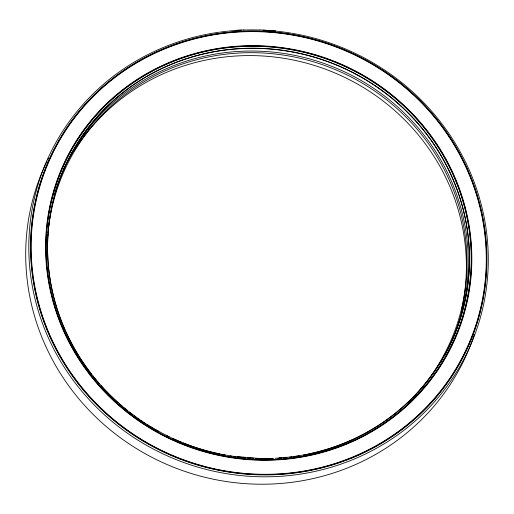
<?xml version="1.0" encoding="UTF-8"?>
<svg xmlns="http://www.w3.org/2000/svg" width="514" height="514" viewBox="0 0 514 514"><rect width="100%" height="100%" fill="white"/><g stroke="black" fill="none" stroke-linecap="round" stroke-linejoin="round"><path stroke-width="0.77" d="M279.577 457.897L286.896 457.261M235.849 30.345L243.835 29.928M259.859 29.902L275.87 30.968M257.508 458.302L235.457 456.458M48.014 232.662A211.119 202.94 22.7 0 1 337.878 70.694A211.119 202.94 22.7 0 1 417.689 392.67M416.636 393.852A211.119 202.94 22.7 0 1 413.423 397.335M411.232 399.616A211.119 202.94 22.7 0 1 407.872 402.976M47.526 238.965A211.119 202.94 22.7 0 1 47.873 234.236M74.157 150.936A212.147 203.929 22.7 0 1 75.005 149.593M75.854 148.263A212.147 203.929 22.7 0 1 330.945 71.317A212.147 203.929 22.7 0 1 462.986 303.125M462.838 303.902A212.147 203.929 22.7 0 1 461.713 309.332M479.935 199.74A231.049 222.099 22.7 0 1 312.673 471.916A231.049 222.099 22.7 0 1 33.622 292.736A231.049 222.099 22.7 0 1 219.06 32.234M219.851 32.119A231.049 222.099 22.7 0 1 227.779 31.161M228.576 31.078A231.049 222.099 22.7 0 1 241.336 30.146M243.739 30.05A231.049 222.099 22.7 0 1 259.763 30.024M262.975 30.153A231.049 222.099 22.7 0 1 269.966 30.577M271.424 30.692A231.049 222.099 22.7 0 1 275.787 31.091M276.513 31.168A231.049 222.099 22.7 0 1 291.008 33.121M291.727 33.237A231.049 222.099 22.7 0 1 352.437 52.068M353.105 52.377A231.049 222.099 22.7 0 1 381.324 67.925M381.934 68.317A231.049 222.099 22.7 0 1 479.716 198.982M65.374 330.496A212.153 203.936 22.7 0 1 173.546 63.318A212.153 203.936 22.7 0 1 451.51 175.775A212.153 203.936 22.7 0 1 343.988 443.216M343.313 443.486A212.153 203.936 22.7 0 1 329.635 448.401M328.941 448.626A212.153 203.936 22.7 0 1 283.137 457.73M281.672 457.852A212.153 203.936 22.7 0 1 275.074 458.276M272.137 458.404A212.153 203.936 22.7 0 1 255.946 458.372M253.736 458.27A212.153 203.936 22.7 0 1 247.851 457.903M245.641 457.723A212.153 203.936 22.7 0 1 237.571 456.869M235.373 456.58A212.153 203.936 22.7 0 1 221.528 454.26M220.802 454.119A212.153 203.936 22.7 0 1 214.306 452.686M213.586 452.513A212.153 203.936 22.7 0 1 199.316 448.587M198.61 448.369A212.153 203.936 22.7 0 1 171.715 437.902M171.046 437.587A212.153 203.936 22.7 0 1 146.426 424.024M145.803 423.626A212.153 203.936 22.7 0 1 140.258 419.944M139.647 419.527A212.153 203.936 22.7 0 1 128.365 411.187M127.78 410.725A212.153 203.936 22.7 0 1 65.67 331.157M47.539 246.649A212.147 203.929 22.7 0 1 364.921 79.362A212.147 203.929 22.7 0 1 362.974 434.536M362.331 434.87A212.147 203.929 22.7 0 1 323.293 450.457M322.593 450.656A212.147 203.929 22.7 0 1 315.538 452.519M314.118 452.866A212.147 203.929 22.7 0 1 308.413 454.145M307.7 454.292A212.147 203.929 22.7 0 1 303.395 455.134M299.064 455.886A212.147 203.929 22.7 0 1 293.995 456.65M291.817 456.94A212.147 203.929 22.7 0 1 289.633 457.209M286.722 457.531A212.147 203.929 22.7 0 1 284.531 457.749M281.601 458.006A212.147 203.929 22.7 0 1 277.939 458.263M273.538 458.494A212.147 203.929 22.7 0 1 255.882 458.52M249.99 458.212A212.147 203.929 22.7 0 1 247.787 458.051M244.111 457.736A212.147 203.929 22.7 0 1 241.169 457.441M238.971 457.197A212.147 203.929 22.7 0 1 237.507 457.017M235.309 456.734A212.147 203.929 22.7 0 1 233.112 456.426M231.653 456.207A212.147 203.929 22.7 0 1 230.195 455.982M225.093 455.108A212.147 203.929 22.7 0 1 221.463 454.415M220.018 454.119A212.147 203.929 22.7 0 1 214.242 452.834M213.522 452.667A212.147 203.929 22.7 0 1 206.352 450.823M205.639 450.624A212.147 203.929 22.7 0 1 199.252 448.735M198.545 448.516A212.147 203.929 22.7 0 1 196.432 447.835M195.024 447.373A212.147 203.929 22.7 0 1 192.923 446.66M192.223 446.415A212.147 203.929 22.7 0 1 185.965 444.128M185.271 443.858A212.147 203.929 22.7 0 1 183.209 443.049M181.146 442.213A212.147 203.929 22.7 0 1 178.416 441.07M177.735 440.781A212.147 203.929 22.7 0 1 172.325 438.365M168.977 436.784A212.147 203.929 22.7 0 1 166.979 435.808M158.453 431.349A212.147 203.929 22.7 0 1 154.585 429.164M153.307 428.419A212.147 203.929 22.7 0 1 152.035 427.667M151.399 427.288A212.147 203.929 22.7 0 1 149.497 426.138M148.244 425.361A212.147 203.929 22.7 0 1 146.991 424.57M145.738 423.78A212.147 203.929 22.7 0 1 143.881 422.566M142.648 421.756A212.147 203.929 22.7 0 1 140.804 420.516M139.59 419.681A212.147 203.929 22.7 0 1 137.771 418.409M135.966 417.124A212.147 203.929 22.7 0 1 134.173 415.813M132.394 414.49A212.147 203.929 22.7 0 1 129.464 412.247M127.723 410.879A212.147 203.929 22.7 0 1 123.72 407.615M122.024 406.188A212.147 203.929 22.7 0 1 119.235 403.773M118.136 402.79A212.147 203.929 22.7 0 1 100.962 385.622M99.504 383.977A212.147 203.929 22.7 0 1 97.583 381.748M96.163 380.064A212.147 203.929 22.7 0 1 92.918 376.081M91.563 374.353A212.147 203.929 22.7 0 1 78.995 356.356M78.61 355.739A212.147 203.929 22.7 0 1 75.237 350.098M74.871 349.469A212.147 203.929 22.7 0 1 68.709 337.891M68.394 337.235A212.147 203.929 22.7 0 1 65.612 331.312M65.317 330.65A212.147 203.929 22.7 0 1 62.477 323.968M62.2 323.293A212.147 203.929 22.7 0 1 53.726 297.24M53.527 296.462A212.147 203.929 22.7 0 1 50.687 283.15M50.545 282.366A212.147 203.929 22.7 0 1 48.573 268.122M48.496 267.331A212.147 203.929 22.7 0 1 48.027 261.767M47.969 260.971A212.147 203.929 22.7 0 1 47.532 247.446M57.337 185.567A212.147 203.929 22.7 0 1 337.03 68.49A212.147 203.929 22.7 0 1 447.167 350.856M446.448 352.27A212.147 203.929 22.7 0 1 444.597 355.765M441.892 360.597A212.147 203.929 22.7 0 1 441.096 361.965M54.214 195.365A212.147 203.929 22.7 0 1 54.889 193.091M55.12 192.332A212.147 203.929 22.7 0 1 57.08 186.312M63.832 169.337A212.147 203.929 22.7 0 1 64.835 167.185M66.55 163.619A212.147 203.929 22.7 0 1 78.353 143.033M79.227 141.716A212.147 203.929 22.7 0 1 81.456 138.439M83.756 135.214A212.147 203.929 22.7 0 1 85.17 133.299M88.061 129.522A212.147 203.929 22.7 0 1 89.044 128.282M466.256 289.054A212.147 203.929 22.7 0 1 466.037 290.622M465.311 295.325A212.147 203.929 22.7 0 1 464.9 297.664M464.315 300.78A212.147 203.929 22.7 0 1 463.519 304.661M462.998 306.98A212.147 203.929 22.7 0 1 457.344 326.75M456.824 328.247A212.147 203.929 22.7 0 1 456.021 330.476M473.317 337.614A231.062 222.112 22.7 0 1 170.475 465.973A231.062 222.112 22.7 0 1 47.063 160.991M47.744 159.597A231.062 222.112 22.7 0 1 48.432 158.209M474.313 334.678A231.062 222.112 22.7 0 1 473.567 336.882M78.147 383.675A229.488 220.602 22.7 0 0 469.822 342.941A229.488 220.602 22.7 0 0 228.152 32.26A229.488 220.602 22.7 0 0 78.147 383.675M78.379 383.508A229.199 220.32 22.7 0 0 469.552 342.825A229.199 220.32 22.7 0 0 228.197 32.543A229.199 220.32 22.7 0 0 78.379 383.508M78.636 383.322A228.871 220.005 22.7 0 0 469.25 342.697A228.871 220.005 22.7 0 0 228.235 32.857A228.871 220.005 22.7 0 0 78.636 383.322M90.329 374.86A214.01 205.716 22.7 0 0 455.584 336.869A214.01 205.716 22.7 0 0 230.214 47.147A214.01 205.716 22.7 0 0 90.329 374.86M90.56 374.693A213.715 205.439 22.7 0 0 455.308 336.754A213.715 205.439 22.7 0 0 230.253 47.436A213.715 205.439 22.7 0 0 90.56 374.693M90.072 375.047A214.338 206.037 22.7 0 0 455.886 336.998A214.338 206.037 22.7 0 0 230.176 46.832A214.338 206.037 22.7 0 0 90.072 375.047"/></g></svg>
